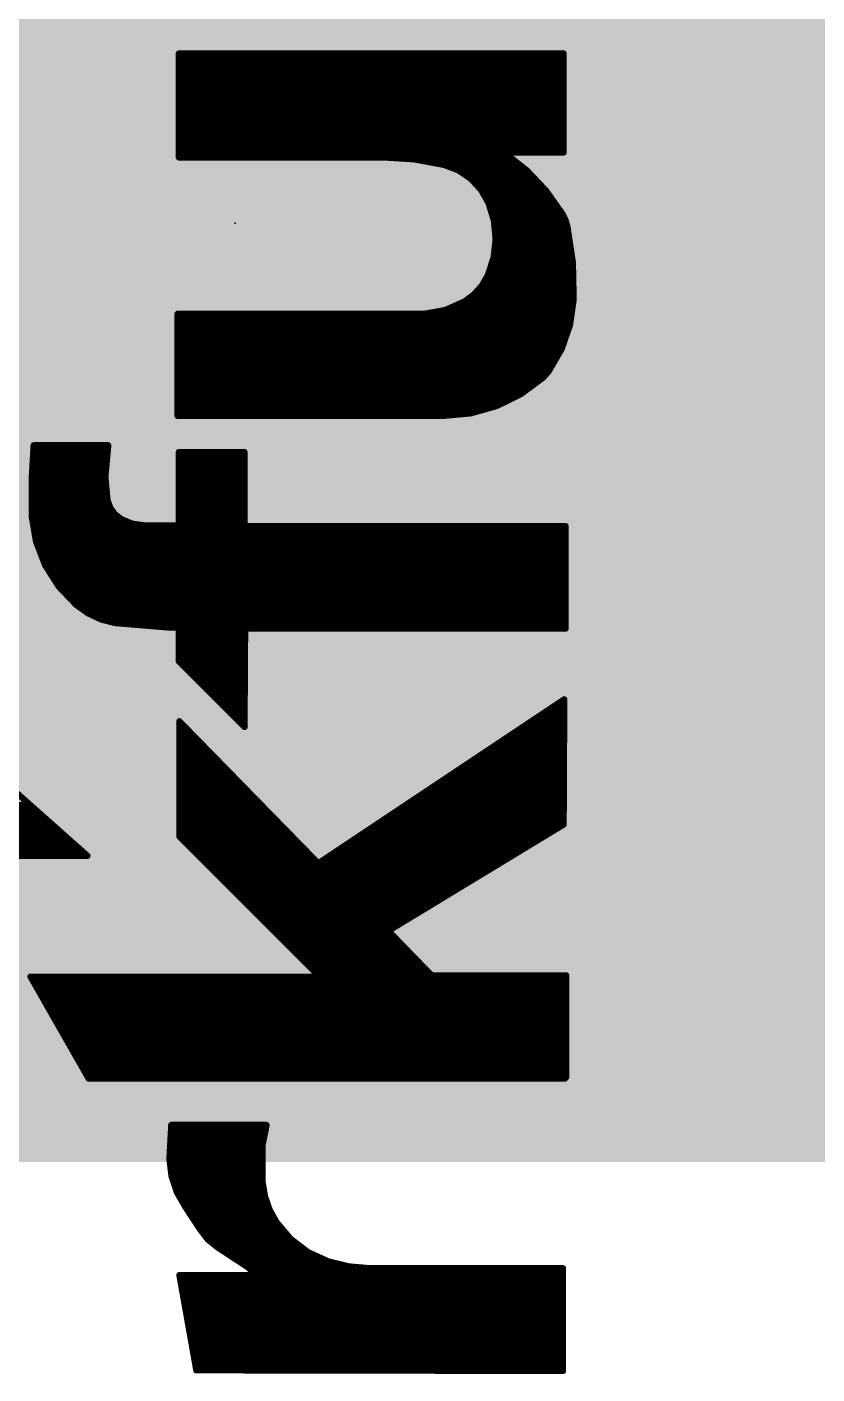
# Model space of a CAD drawing. Extents: x -1.3 to 26.8, y -12.7 to 30.6.
# Drawn here: x 9.31 to 12.52, y 10.57 to 16.04 of the extents above; entities that cross this region are included whole.
import ezdxf

# ---------------------------------------------------------------- set-up
doc = ezdxf.new("R2010")
doc.units = 0
for name, color, linetype in [('16', 132, 'CONTINUOUS'), ('21', 41, 'CONTINUOUS'), ('24', 53, 'CONTINUOUS')]:
    doc.layers.add(name, color=color, linetype=linetype)

# ---------------------------------------------------------------- blocks, each defined once
blk = doc.blocks.new('RECT')
blk.add_solid([(-0.5, -0.5), (0.5, -0.5), (-0.5, 0.5), (0.5, 0.5)])

msp = doc.modelspace()

# ---------------------------------------------------------------- linework, layer by layer
at = {"layer": '21', "const_width": 0.0254}
for points in [[(11.4935, 15.9283), (9.9314, 15.9283)], [(9.9314, 15.9283), (9.9314, 15.5067)], [(9.9314, 15.9258), (11.4935, 15.9258)], [(9.9314, 15.9004), (11.4935, 15.9004)], [(11.4935, 15.527), (11.4935, 15.9283)], [(9.9314, 15.875), (11.4935, 15.875)], [(9.9314, 15.8496), (11.4935, 15.8496)], [(9.9314, 15.8242), (11.4935, 15.8242)], [(9.9314, 15.7988), (11.4935, 15.7988)], [(9.9314, 15.7734), (11.4935, 15.7734)], [(9.9314, 15.748), (11.4935, 15.748)], [(9.9314, 15.7226), (11.4935, 15.7226)], [(9.9314, 15.6972), (11.4935, 15.6972)], [(9.9314, 15.6718), (11.4935, 15.6718)], [(9.9314, 15.6464), (11.4935, 15.6464)], [(9.9314, 15.621), (11.4935, 15.621)], [(9.9314, 15.5956), (11.4935, 15.5956)], [(9.9314, 15.5702), (11.4935, 15.5702)], [(9.9314, 15.5448), (11.4935, 15.5448)], [(9.9314, 15.5194), (11.2611, 15.5194)], [(11.2547, 15.5245), (11.2547, 15.527)], [(11.2547, 15.527), (11.4935, 15.527)], [(11.3441, 15.4538), (11.2547, 15.5245)], [(9.9314, 15.5067), (10.762, 15.5067)], [(10.762, 15.5067), (10.8861, 15.499)], [(10.8861, 15.499), (11.0084, 15.4762)], [(10.9131, 15.494), (11.2933, 15.494)], [(11.0084, 15.4762), (11.0659, 15.4544)], [(11.0284, 15.4686), (11.3254, 15.4686)], [(11.0659, 15.4544), (11.1168, 15.42)], [(11.0825, 15.4432), (11.3541, 15.4432)], [(11.1168, 15.42), (11.1585, 15.3748)], [(11.1188, 15.4178), (11.3782, 15.4178)], [(11.4225, 15.3711), (11.3441, 15.4538)], [(11.1423, 15.3924), (11.4023, 15.3924)], [(11.1585, 15.3748), (11.1887, 15.3213)], [(11.1629, 15.367), (11.4254, 15.367)], [(11.4884, 15.2781), (11.4225, 15.3711)], [(11.1772, 15.3416), (11.4434, 15.3416)], [(11.1887, 15.3213), (11.2106, 15.2496)], [(11.1903, 15.3162), (11.4614, 15.3162)], [(11.198, 15.2908), (11.4794, 15.2908)], [(11.2058, 15.2654), (11.4947, 15.2654)], [(11.2106, 15.2496), (11.2176, 15.175)], [(11.5007, 15.2535), (11.4884, 15.2781)], [(11.5087, 15.2273), (11.5007, 15.2535)], [(11.2115, 15.24), (11.5048, 15.24)], [(11.2139, 15.2146), (11.5106, 15.2146)], [(11.2163, 15.1892), (11.5145, 15.1892)], [(11.5311, 15.0795), (11.5087, 15.2273)], [(11.2176, 15.175), (11.2093, 15.1005)], [(11.2135, 15.1384), (11.5222, 15.1384)], [(11.2164, 15.1638), (11.5183, 15.1638)], [(11.2093, 15.1005), (11.1862, 15.0292)], [(11.2052, 15.0876), (11.5298, 15.0876)], [(11.2107, 15.113), (11.526, 15.113)], [(11.5341, 14.9301), (11.5311, 15.0795)], [(11.1862, 15.0292), (11.1624, 14.9874)], [(11.1887, 15.0368), (11.5319, 15.0368)], [(11.1969, 15.0622), (11.5314, 15.0622)], [(11.1624, 14.9874), (11.1306, 14.9514)], [(11.1612, 14.986), (11.533, 14.986)], [(11.1761, 15.0114), (11.5325, 15.0114)], [(11.0922, 14.9225), (11.0128, 14.887)], [(11.1306, 14.9514), (11.0922, 14.9225)], [(11.1091, 14.9352), (11.534, 14.9352)], [(11.1388, 14.9606), (11.5335, 14.9606)], [(11.5194, 14.8268), (11.5341, 14.9301)], [(10.9271, 14.8717), (9.9263, 14.8717)], [(9.9263, 14.8717), (9.9263, 14.4577)], [(9.9263, 14.859), (11.524, 14.859)], [(11.0128, 14.887), (10.9271, 14.8717)], [(10.9981, 14.8844), (11.5276, 14.8844)], [(11.0638, 14.9098), (11.5312, 14.9098)], [(9.9263, 14.8336), (11.5204, 14.8336)], [(9.9263, 14.8082), (11.5129, 14.8082)], [(11.4851, 14.7282), (11.5194, 14.8268)], [(9.9263, 14.7828), (11.5041, 14.7828)], [(9.9263, 14.7574), (11.4953, 14.7574)], [(9.9263, 14.732), (11.4864, 14.732)], [(9.9263, 14.7066), (11.4725, 14.7066)], [(11.4325, 14.638), (11.4851, 14.7282)], [(9.9263, 14.6812), (11.4577, 14.6812)], [(9.9263, 14.6558), (11.4429, 14.6558)], [(9.9263, 14.6304), (11.4257, 14.6304)], [(9.9263, 14.605), (11.3995, 14.605)], [(11.3212, 14.5466), (11.4097, 14.6126)], [(11.4097, 14.6126), (11.4325, 14.638)], [(9.9263, 14.5796), (11.3655, 14.5796)], [(9.9263, 14.5542), (11.3314, 14.5542)], [(11.2221, 14.4978), (11.3212, 14.5466)], [(9.9263, 14.5288), (11.2851, 14.5288)], [(9.9263, 14.5034), (11.2335, 14.5034)], [(9.9263, 14.478), (11.152, 14.478)], [(11.1158, 14.4678), (11.2221, 14.4978)], [(9.9263, 14.4577), (11.0058, 14.4577)], [(11.0058, 14.4577), (11.1158, 14.4678)], [(9.3345, 14.2037), (9.3421, 14.3358)], [(9.3415, 14.3256), (9.6439, 14.3256)], [(9.3421, 14.3358), (9.3421, 14.3383)], [(9.3421, 14.3383), (9.6444, 14.3383)], [(9.6444, 14.3307), (9.6418, 14.3027)], [(9.6444, 14.3383), (9.6444, 14.3307)], [(9.3386, 14.2748), (9.6392, 14.2748)], [(9.34, 14.3002), (9.6416, 14.3002)], [(9.6418, 14.3027), (9.6332, 14.21)], [(9.9314, 14.0132), (9.9314, 14.3104)], [(9.9314, 14.3104), (10.1981, 14.3104)], [(9.9314, 14.3002), (10.1981, 14.3002)], [(9.9314, 14.2748), (10.1981, 14.2748)], [(10.1981, 14.3104), (10.1981, 14.0106)], [(9.3345, 14.0487), (9.3345, 14.2037)], [(9.3357, 14.224), (9.6345, 14.224)], [(9.3371, 14.2494), (9.6369, 14.2494)], [(9.6332, 14.21), (9.6418, 14.1173)], [(9.9314, 14.2494), (10.1981, 14.2494)], [(9.9314, 14.224), (10.1981, 14.224)], [(9.3345, 14.1986), (9.6342, 14.1986)], [(9.3345, 14.1732), (9.6366, 14.1732)], [(9.3345, 14.1478), (9.639, 14.1478)], [(9.9314, 14.1986), (10.1981, 14.1986)], [(9.9314, 14.1732), (10.1981, 14.1732)], [(9.9314, 14.1478), (10.1981, 14.1478)], [(9.3345, 14.1224), (9.6413, 14.1224)], [(9.3345, 14.097), (9.6487, 14.097)], [(9.6418, 14.1173), (9.6525, 14.086)], [(9.9314, 14.1224), (10.1981, 14.1224)], [(9.9314, 14.097), (10.1981, 14.097)], [(9.3345, 14.0716), (9.6627, 14.0716)], [(9.3519, 13.9475), (9.3345, 14.0487)], [(9.3349, 14.0462), (9.688, 14.0462)], [(9.6525, 14.086), (9.6717, 14.059)], [(9.6717, 14.059), (9.6977, 14.0386)], [(9.6977, 14.0386), (9.7431, 14.0198)], [(9.9314, 14.0716), (10.1981, 14.0716)], [(9.9314, 14.0462), (10.1981, 14.0462)], [(9.3393, 14.0208), (9.7407, 14.0208)], [(9.3437, 13.9954), (11.5011, 13.9954)], [(9.7431, 14.0198), (9.7917, 14.0132)], [(9.7917, 14.0132), (9.9314, 14.0132)], [(9.9314, 14.0208), (10.1981, 14.0208)], [(10.1981, 14.0106), (11.5011, 14.0106)], [(11.5011, 14.0106), (11.5011, 13.5941)], [(9.3481, 13.97), (11.5011, 13.97)], [(9.3889, 13.8516), (9.3519, 13.9475)], [(9.353, 13.9446), (11.5011, 13.9446)], [(9.3628, 13.9192), (11.5011, 13.9192)], [(9.3726, 13.8938), (11.5011, 13.8938)], [(9.3824, 13.8684), (11.5011, 13.8684)], [(9.4439, 13.7649), (9.3889, 13.8516)], [(9.3944, 13.843), (11.5011, 13.843)], [(9.4105, 13.8176), (11.5011, 13.8176)], [(9.4266, 13.7922), (11.5011, 13.7922)], [(9.4427, 13.7668), (11.5011, 13.7668)], [(9.5148, 13.6906), (9.4439, 13.7649)], [(9.4663, 13.7414), (11.5011, 13.7414)], [(9.4906, 13.716), (11.5011, 13.716)], [(9.5625, 13.6566), (9.5148, 13.6906)], [(9.5148, 13.6906), (11.5011, 13.6906)], [(9.5504, 13.6652), (11.5011, 13.6652)], [(9.6156, 13.6317), (9.5625, 13.6566)], [(9.5984, 13.6398), (11.5011, 13.6398)], [(9.6723, 13.6169), (9.6156, 13.6317)], [(9.8857, 13.5992), (9.6723, 13.6169)], [(9.7024, 13.6144), (11.5011, 13.6144)], [(9.9314, 13.5992), (9.8857, 13.5992)], [(9.9314, 13.462), (9.9314, 13.5992)], [(9.9314, 13.589), (10.2006, 13.589)], [(9.9314, 13.5636), (10.2004, 13.5636)], [(10.2006, 13.5941), (10.1981, 13.1953)], [(11.5011, 13.5941), (10.2006, 13.5941)], [(9.9314, 13.5382), (10.2003, 13.5382)], [(9.9314, 13.5128), (10.2001, 13.5128)], [(9.9314, 13.4874), (10.1999, 13.4874)], [(10.1981, 13.1953), (9.9314, 13.462)], [(9.9314, 13.462), (10.1998, 13.462)], [(9.9568, 13.4366), (10.1996, 13.4366)], [(9.9822, 13.4112), (10.1995, 13.4112)], [(10.0076, 13.3858), (10.1993, 13.3858)], [(10.033, 13.3604), (10.1991, 13.3604)], [(10.0584, 13.335), (10.199, 13.335)], [(10.0838, 13.3096), (10.1988, 13.3096)], [(10.1092, 13.2842), (10.1987, 13.2842)], [(10.4978, 12.6416), (11.496, 13.3071)], [(11.4617, 13.2842), (11.4959, 13.2842)], [(11.496, 13.3071), (11.4935, 12.7991)], [(9.9339, 12.7508), (9.9339, 13.2182)], [(9.9339, 13.2182), (10.4978, 12.6416)], [(10.1346, 13.2588), (10.1985, 13.2588)], [(10.16, 13.2334), (10.1983, 13.2334)], [(11.3855, 13.2334), (11.4956, 13.2334)], [(11.4236, 13.2588), (11.4958, 13.2588)], [(9.9339, 13.208), (9.9439, 13.208)], [(9.9339, 13.1826), (9.9687, 13.1826)], [(10.1854, 13.208), (10.1982, 13.208)], [(11.3093, 13.1826), (11.4954, 13.1826)], [(11.3474, 13.208), (11.4955, 13.208)], [(9.5606, 12.6721), (9.0119, 13.1597)], [(9.9339, 13.1572), (9.9936, 13.1572)], [(9.9339, 13.1318), (10.0184, 13.1318)], [(11.2331, 13.1318), (11.4951, 13.1318)], [(11.2712, 13.1572), (11.4953, 13.1572)], [(9.9339, 13.1064), (10.0432, 13.1064)], [(9.9339, 13.081), (10.0681, 13.081)], [(9.9339, 13.0556), (10.0929, 13.0556)], [(11.1188, 13.0556), (11.4948, 13.0556)], [(11.1569, 13.081), (11.4949, 13.081)], [(11.195, 13.1064), (11.495, 13.1064)], [(9.9339, 13.0302), (10.1178, 13.0302)], [(9.9339, 13.0048), (10.1426, 13.0048)], [(11.0426, 13.0048), (11.4945, 13.0048)], [(11.0807, 13.0302), (11.4946, 13.0302)], [(9.9339, 12.9794), (10.1674, 12.9794)], [(9.9339, 12.954), (10.1923, 12.954)], [(10.9664, 12.954), (11.4943, 12.954)], [(11.0045, 12.9794), (11.4944, 12.9794)], [(9.9339, 12.9286), (10.2171, 12.9286)], [(9.9339, 12.9032), (10.242, 12.9032)], [(10.8902, 12.9032), (11.494, 12.9032)], [(10.9283, 12.9286), (11.4941, 12.9286)], [(7.6934, 12.8778), (9.3291, 12.8778)], [(7.706, 12.8524), (9.3577, 12.8524)], [(9.9339, 12.8778), (10.2668, 12.8778)], [(9.9339, 12.8524), (10.2916, 12.8524)], [(10.814, 12.8524), (11.4938, 12.8524)], [(10.8521, 12.8778), (11.4939, 12.8778)], [(7.7243, 12.827), (9.3863, 12.827)], [(7.7441, 12.8016), (9.4149, 12.8016)], [(9.9339, 12.827), (10.3165, 12.827)], [(9.9339, 12.8016), (10.3413, 12.8016)], [(10.7378, 12.8016), (11.4935, 12.8016)], [(10.7759, 12.827), (11.4936, 12.827)], [(11.4935, 12.7991), (10.7899, 12.3723)], [(7.7694, 12.7762), (9.4435, 12.7762)], [(7.7991, 12.7508), (9.472, 12.7508)], [(9.9339, 12.7762), (10.3662, 12.7762)], [(10.5029, 12.1818), (9.9339, 12.7508)], [(9.9339, 12.7508), (10.391, 12.7508)], [(10.6616, 12.7508), (11.4139, 12.7508)], [(10.6997, 12.7762), (11.4558, 12.7762)], [(7.8405, 12.7254), (9.5006, 12.7254)], [(7.8915, 12.7), (9.5292, 12.7)], [(8.0143, 12.6746), (9.5578, 12.6746)], [(8.0442, 12.6721), (9.5606, 12.6721)], [(9.9593, 12.7254), (10.4158, 12.7254)], [(9.9847, 12.7), (10.4407, 12.7)], [(10.0101, 12.6746), (10.4655, 12.6746)], [(10.5473, 12.6746), (11.2883, 12.6746)], [(10.5854, 12.7), (11.3301, 12.7)], [(10.6235, 12.7254), (11.372, 12.7254)], [(10.0355, 12.6492), (10.4904, 12.6492)], [(10.0609, 12.6238), (11.2045, 12.6238)], [(10.5092, 12.6492), (11.2464, 12.6492)], [(10.0863, 12.5984), (11.1626, 12.5984)], [(10.1117, 12.573), (11.1208, 12.573)], [(10.1371, 12.5476), (11.0789, 12.5476)], [(10.1625, 12.5222), (11.037, 12.5222)], [(10.1879, 12.4968), (10.9951, 12.4968)], [(10.2133, 12.4714), (10.9533, 12.4714)], [(10.2387, 12.446), (10.9114, 12.446)], [(10.2641, 12.4206), (10.8695, 12.4206)], [(10.2895, 12.3952), (10.8277, 12.3952)], [(10.3149, 12.3698), (10.7861, 12.3698)], [(10.3403, 12.3444), (10.8046, 12.3444)], [(10.7899, 12.3723), (10.7823, 12.3673)], [(10.7823, 12.3673), (10.9576, 12.1869)], [(10.3657, 12.319), (10.8292, 12.319)], [(10.3911, 12.2936), (10.8539, 12.2936)], [(10.4165, 12.2682), (10.8786, 12.2682)], [(10.4419, 12.2428), (10.9033, 12.2428)], [(9.5656, 11.7678), (9.3294, 12.1818)], [(9.3294, 12.1818), (10.5029, 12.1818)], [(10.4673, 12.2174), (10.928, 12.2174)], [(10.4927, 12.192), (10.9526, 12.192)], [(10.9576, 12.1869), (11.5037, 12.1869)], [(11.5037, 12.1869), (11.5037, 11.7729)], [(9.3381, 12.1666), (11.5037, 12.1666)], [(9.3526, 12.1412), (11.5037, 12.1412)], [(9.3671, 12.1158), (11.5037, 12.1158)], [(9.3815, 12.0904), (11.5037, 12.0904)], [(9.396, 12.065), (11.5037, 12.065)], [(9.4105, 12.0396), (11.5037, 12.0396)], [(9.425, 12.0142), (11.5037, 12.0142)], [(9.4395, 11.9888), (11.5037, 11.9888)], [(9.454, 11.9634), (11.5037, 11.9634)], [(9.4685, 11.938), (11.5037, 11.938)], [(9.483, 11.9126), (11.5037, 11.9126)], [(9.4975, 11.8872), (11.5037, 11.8872)], [(9.512, 11.8618), (11.5037, 11.8618)], [(9.5265, 11.8364), (11.5037, 11.8364)], [(9.541, 11.811), (11.5037, 11.811)], [(9.5554, 11.7856), (11.5037, 11.7856)], [(11.4986, 11.7678), (9.5656, 11.7678)], [(11.5037, 11.7729), (11.4986, 11.7678)], [(9.8933, 11.4427), (9.9009, 11.5799)], [(9.9009, 11.5799), (10.287, 11.5799)], [(10.287, 11.5799), (10.287, 11.5773)], [(9.8982, 11.5316), (10.2782, 11.5316)], [(9.8996, 11.557), (10.2834, 11.557)], [(10.2845, 11.5621), (10.2718, 11.5011)], [(10.287, 11.5773), (10.2845, 11.5621)], [(9.8954, 11.4808), (10.2718, 11.4808)], [(9.8968, 11.5062), (10.2729, 11.5062)], [(10.2718, 11.5011), (10.2718, 11.3462)], [(9.9017, 11.3726), (9.8933, 11.4427)], [(9.894, 11.4554), (10.2718, 11.4554)], [(9.8948, 11.43), (10.2718, 11.43)], [(9.8979, 11.4046), (10.2718, 11.4046)], [(9.9009, 11.3792), (10.2718, 11.3792)], [(9.924, 11.3057), (9.9017, 11.3726)], [(9.908, 11.3538), (10.2718, 11.3538)], [(9.9165, 11.3284), (10.2748, 11.3284)], [(9.9593, 11.2446), (9.924, 11.3057)], [(10.2718, 11.3462), (10.2813, 11.29)], [(9.9256, 11.303), (10.2791, 11.303)], [(9.9403, 11.2776), (10.2856, 11.2776)], [(9.9549, 11.2522), (10.2945, 11.2522)], [(10.2813, 11.29), (10.3001, 11.2361)], [(10.0178, 11.1557), (9.9593, 11.2446)], [(9.971, 11.2268), (10.3052, 11.2268)], [(9.9877, 11.2014), (10.3192, 11.2014)], [(10.3001, 11.2361), (10.3276, 11.1862)], [(10.0044, 11.176), (10.3362, 11.176)], [(10.048, 11.1162), (10.0178, 11.1557)], [(10.0217, 11.1506), (10.3575, 11.1506)], [(10.3276, 11.1862), (10.3853, 11.1175)], [(10.0411, 11.1252), (10.3789, 11.1252)], [(10.0863, 11.0846), (10.048, 11.1162)], [(10.0679, 11.0998), (10.4087, 11.0998)], [(10.3853, 11.1175), (10.4568, 11.0632)], [(10.1905, 11.016), (10.0863, 11.0846)], [(10.1018, 11.0744), (10.4421, 11.0744)], [(10.1404, 11.049), (10.4881, 11.049)], [(10.4568, 11.0632), (10.5385, 11.0261)], [(10.179, 11.0236), (10.5488, 11.0236)], [(10.221, 10.9957), (10.1905, 11.016)], [(10.2172, 10.9982), (10.7086, 10.9982)], [(10.226, 10.9804), (10.221, 10.9957)], [(10.221, 10.9703), (10.226, 10.9804)], [(10.5385, 11.0261), (10.6225, 11.0056)], [(10.6225, 11.0056), (10.7086, 10.9982)], [(10.7086, 10.9982), (11.491, 10.9982)], [(11.491, 10.9982), (11.491, 10.5816)], [(10.0025, 10.5842), (9.9339, 10.9703)], [(9.9339, 10.9703), (10.221, 10.9703)], [(9.938, 10.9474), (11.491, 10.9474)], [(9.9425, 10.922), (11.491, 10.922)], [(10.2222, 10.9728), (11.491, 10.9728)], [(9.947, 10.8966), (11.491, 10.8966)], [(9.9515, 10.8712), (11.491, 10.8712)], [(9.956, 10.8458), (11.491, 10.8458)], [(9.9605, 10.8204), (11.491, 10.8204)], [(9.965, 10.795), (11.491, 10.795)], [(9.9696, 10.7696), (11.491, 10.7696)], [(9.9741, 10.7442), (11.491, 10.7442)], [(9.9786, 10.7188), (11.491, 10.7188)], [(9.9831, 10.6934), (11.491, 10.6934)], [(9.9876, 10.668), (11.491, 10.668)], [(9.9921, 10.6426), (11.491, 10.6426)], [(9.9966, 10.6172), (11.491, 10.6172)], [(10.0012, 10.5918), (11.491, 10.5918)], [(11.491, 10.5816), (10.0025, 10.5842)]]:
    msp.add_lwpolyline(points, dxfattribs=at)
at = {"layer": '21', "const_width": 0.0127}
for points in [[(9.9314, 15.9322, 1), (9.9314, 15.9195)], [(9.9314, 15.9068, 1), (9.9314, 15.8941)], [(9.9314, 15.9346, 1), (9.9314, 15.922)], [(9.9377, 15.9283, 1), (9.9251, 15.9283)], [(11.4999, 15.9283, 1), (11.4872, 15.9283)], [(11.4935, 15.922, 1), (11.4935, 15.9346)], [(11.4935, 15.9195, 1), (11.4935, 15.9322)], [(11.4935, 15.8941, 1), (11.4935, 15.9068)], [(9.9314, 15.8813, 1), (9.9314, 15.8687)], [(9.9314, 15.8559, 1), (9.9314, 15.8433)], [(11.4935, 15.8687, 1), (11.4935, 15.8813)], [(11.4935, 15.8433, 1), (11.4935, 15.8559)], [(9.9314, 15.8306, 1), (9.9314, 15.8179)], [(9.9314, 15.8051, 1), (9.9314, 15.7925)], [(11.4935, 15.8179, 1), (11.4935, 15.8306)], [(11.4935, 15.7925, 1), (11.4935, 15.8051)], [(9.9314, 15.7544, 1), (9.9314, 15.7417)], [(9.9314, 15.7797, 1), (9.9314, 15.7671)], [(11.4935, 15.7671, 1), (11.4935, 15.7797)], [(11.4935, 15.7417, 1), (11.4935, 15.7544)], [(9.9314, 15.7289, 1), (9.9314, 15.7163)], [(9.9314, 15.7035, 1), (9.9314, 15.6909)], [(11.4935, 15.7163, 1), (11.4935, 15.7289)], [(11.4935, 15.6909, 1), (11.4935, 15.7035)], [(9.9314, 15.6782, 1), (9.9314, 15.6655)], [(9.9314, 15.6527, 1), (9.9314, 15.6401)], [(11.4935, 15.6655, 1), (11.4935, 15.6782)], [(11.4935, 15.6401, 1), (11.4935, 15.6527)], [(9.9314, 15.602, 1), (9.9314, 15.5893)], [(9.9314, 15.5766, 1), (9.9314, 15.5639)], [(9.9314, 15.6273, 1), (9.9314, 15.6147)], [(11.4935, 15.6147, 1), (11.4935, 15.6273)], [(11.4935, 15.5893, 1), (11.4935, 15.602)], [(11.4935, 15.5639, 1), (11.4935, 15.5766)], [(9.9314, 15.5258, 1), (9.9314, 15.5131)], [(9.9314, 15.5511, 1), (9.9314, 15.5385)], [(11.2547, 15.5334, 1), (11.2547, 15.5207)], [(11.2586, 15.5295, 1), (11.2508, 15.5195)], [(11.261, 15.527, 1), (11.2484, 15.527)], [(11.2484, 15.5245, 1), (11.261, 15.5245)], [(11.2611, 15.5131, 1), (11.2611, 15.5258)], [(11.4872, 15.527, 1), (11.4999, 15.527)], [(11.4935, 15.5385, 1), (11.4935, 15.5511)], [(11.4935, 15.5207, 1), (11.4935, 15.5334)], [(9.9314, 15.513, 1), (9.9314, 15.5004)], [(9.9251, 15.5067, 1), (9.9377, 15.5067)], [(10.7624, 15.513, 1), (10.7616, 15.5004)], [(10.762, 15.5004, 1), (10.762, 15.513)], [(10.8873, 15.5053, 1), (10.885, 15.4928)], [(10.8857, 15.4927, 1), (10.8865, 15.5054)], [(10.9131, 15.5004, 1), (10.9131, 15.4877)], [(11.0107, 15.4821, 1), (11.0061, 15.4703)], [(11.0072, 15.47, 1), (11.0096, 15.4824)], [(11.0284, 15.4749, 1), (11.0284, 15.4623)], [(11.2933, 15.4877, 1), (11.2933, 15.5004)], [(11.3254, 15.4623, 1), (11.3254, 15.4749)], [(11.0694, 15.4597, 1), (11.0623, 15.4491)], [(11.0636, 15.4485, 1), (11.0681, 15.4603)], [(11.0825, 15.4496, 1), (11.0825, 15.4369)], [(11.1215, 15.4243, 1), (11.1121, 15.4157)], [(11.1188, 15.4242, 1), (11.1188, 15.4115)], [(11.1133, 15.4147, 1), (11.1204, 15.4253)], [(11.3487, 15.4582, 1), (11.3395, 15.4494)], [(11.3401, 15.4488, 1), (11.348, 15.4588)], [(11.3541, 15.4369, 1), (11.3541, 15.4496)], [(11.3782, 15.4115, 1), (11.3782, 15.4242)], [(11.1423, 15.3987, 1), (11.1423, 15.3861)], [(11.164, 15.378, 1), (11.153, 15.3717)], [(11.1538, 15.3705, 1), (11.1632, 15.3791)], [(11.1629, 15.3734, 1), (11.1629, 15.3607)], [(11.4023, 15.3861, 1), (11.4023, 15.3987)], [(11.4277, 15.3748, 1), (11.4173, 15.3674)], [(11.4179, 15.3667, 1), (11.4271, 15.3755)], [(11.4254, 15.3607, 1), (11.4254, 15.3734)], [(11.1772, 15.348, 1), (11.1772, 15.3353)], [(11.1948, 15.3232, 1), (11.1826, 15.3194)], [(11.1832, 15.3182, 1), (11.1942, 15.3244)], [(11.1903, 15.3225, 1), (11.1903, 15.3099)], [(11.4434, 15.3353, 1), (11.4434, 15.348)], [(11.4614, 15.3099, 1), (11.4614, 15.3225)], [(11.198, 15.2972, 1), (11.198, 15.2845)], [(11.2058, 15.2718, 1), (11.2058, 15.2591)], [(11.2169, 15.2502, 1), (11.2043, 15.249)], [(11.2045, 15.2478, 1), (11.2167, 15.2515)], [(11.4794, 15.2845, 1), (11.4794, 15.2972)], [(11.4941, 15.2809, 1), (11.4827, 15.2753)], [(11.4832, 15.2744, 1), (11.4936, 15.2818)], [(11.5067, 15.2554, 1), (11.4946, 15.2517)], [(11.4947, 15.2591, 1), (11.4947, 15.2718)], [(11.495, 15.2507, 1), (11.5063, 15.2564)], [(11.2115, 15.2463, 1), (11.2115, 15.2337)], [(11.2139, 15.221, 1), (11.2139, 15.2083)], [(11.2163, 15.1956, 1), (11.2163, 15.1829)], [(11.515, 15.2283, 1), (11.5024, 15.2263)], [(11.5026, 15.2254, 1), (11.5148, 15.2292)], [(11.5048, 15.2337, 1), (11.5048, 15.2463)], [(11.5106, 15.2083, 1), (11.5106, 15.221)], [(11.5145, 15.1829, 1), (11.5145, 15.1956)], [(11.2135, 15.1448, 1), (11.2135, 15.1321)], [(11.2164, 15.1701, 1), (11.2164, 15.1575)], [(11.2239, 15.1743, 1), (11.2113, 15.1757)], [(11.2113, 15.1744, 1), (11.2239, 15.1756)], [(11.5183, 15.1575, 1), (11.5183, 15.1701)], [(11.5222, 15.1321, 1), (11.5222, 15.1448)], [(11.2052, 15.0939, 1), (11.2052, 15.0813)], [(11.203, 15.1012, 1), (11.2157, 15.0998)], [(11.2154, 15.0985, 1), (11.2033, 15.1025)], [(11.2107, 15.1194, 1), (11.2107, 15.1067)], [(11.5374, 15.0797, 1), (11.5247, 15.0794)], [(11.526, 15.1067, 1), (11.526, 15.1194)], [(11.5298, 15.0813, 1), (11.5298, 15.0939)], [(11.1802, 15.0312, 1), (11.1922, 15.0272)], [(11.1917, 15.0261, 1), (11.1807, 15.0323)], [(11.1887, 15.0432, 1), (11.1887, 15.0305)], [(11.1969, 15.0686, 1), (11.1969, 15.0559)], [(11.5248, 15.0786, 1), (11.5373, 15.0805)], [(11.5314, 15.0559, 1), (11.5314, 15.0686)], [(11.5319, 15.0305, 1), (11.5319, 15.0432)], [(11.1612, 14.9924, 1), (11.1612, 14.9797)], [(11.1569, 14.9906, 1), (11.1679, 14.9843)], [(11.1672, 14.9832, 1), (11.1577, 14.9916)], [(11.1761, 15.0177, 1), (11.1761, 15.0051)], [(11.5325, 15.0051, 1), (11.5325, 15.0177)], [(11.533, 14.9797, 1), (11.533, 14.9924)], [(11.0884, 14.9276, 1), (11.096, 14.9174)], [(11.0948, 14.9167, 1), (11.0896, 14.9283)], [(11.1091, 14.9415, 1), (11.1091, 14.9289)], [(11.1259, 14.9556, 1), (11.1354, 14.9472)], [(11.1345, 14.9463, 1), (11.1268, 14.9564)], [(11.1388, 14.967, 1), (11.1388, 14.9543)], [(11.5404, 14.9292, 1), (11.5278, 14.931)], [(11.5278, 14.93, 1), (11.5404, 14.9302)], [(11.5335, 14.9543, 1), (11.5335, 14.967)], [(11.534, 14.9289, 1), (11.534, 14.9415)], [(9.9327, 14.8717, 1), (9.92, 14.8717)], [(9.9263, 14.878, 1), (9.9263, 14.8654)], [(9.9263, 14.8653, 1), (9.9263, 14.8527)], [(10.926, 14.878, 1), (10.9282, 14.8654)], [(10.9271, 14.8654, 1), (10.9271, 14.878)], [(10.9981, 14.8908, 1), (10.9981, 14.8781)], [(11.0102, 14.8928, 1), (11.0153, 14.8812)], [(11.0139, 14.8808, 1), (11.0116, 14.8933)], [(11.0638, 14.9162, 1), (11.0638, 14.9035)], [(11.524, 14.8527, 1), (11.524, 14.8653)], [(11.5276, 14.8781, 1), (11.5276, 14.8908)], [(11.5312, 14.9035, 1), (11.5312, 14.9162)], [(9.9263, 14.8399, 1), (9.9263, 14.8273)], [(9.9263, 14.8146, 1), (9.9263, 14.8019)], [(11.5129, 14.8019, 1), (11.5129, 14.8146)], [(11.5131, 14.8277, 1), (11.5257, 14.8259)], [(11.5254, 14.8247, 1), (11.5134, 14.8288)], [(11.5204, 14.8273, 1), (11.5204, 14.8399)], [(9.9263, 14.7637, 1), (9.9263, 14.7511)], [(9.9263, 14.7891, 1), (9.9263, 14.7765)], [(11.4953, 14.7511, 1), (11.4953, 14.7637)], [(11.5041, 14.7765, 1), (11.5041, 14.7891)], [(9.9263, 14.7384, 1), (9.9263, 14.7257)], [(9.9263, 14.7129, 1), (9.9263, 14.7003)], [(11.4725, 14.7003, 1), (11.4725, 14.7129)], [(11.4791, 14.7303, 1), (11.4911, 14.7261)], [(11.4906, 14.725, 1), (11.4796, 14.7314)], [(11.4864, 14.7257, 1), (11.4864, 14.7384)], [(9.9263, 14.6875, 1), (9.9263, 14.6749)], [(9.9263, 14.6622, 1), (9.9263, 14.6495)], [(11.4429, 14.6495, 1), (11.4429, 14.6622)], [(11.4577, 14.6749, 1), (11.4577, 14.6875)], [(9.9263, 14.6113, 1), (9.9263, 14.5987)], [(9.9263, 14.6367, 1), (9.9263, 14.6241)], [(11.3995, 14.5987, 1), (11.3995, 14.6113)], [(11.405, 14.6168, 1), (11.4144, 14.6084)], [(11.4135, 14.6075, 1), (11.4059, 14.6177)], [(11.4257, 14.6241, 1), (11.4257, 14.6367)], [(11.427, 14.6412, 1), (11.438, 14.6348)], [(11.4372, 14.6338, 1), (11.4278, 14.6422)], [(9.9263, 14.586, 1), (9.9263, 14.5733)], [(9.9263, 14.5606, 1), (9.9263, 14.5479)], [(11.3174, 14.5517, 1), (11.325, 14.5415)], [(11.324, 14.5409, 1), (11.3184, 14.5523)], [(11.3314, 14.5479, 1), (11.3314, 14.5606)], [(11.3655, 14.5733, 1), (11.3655, 14.586)], [(9.9263, 14.5098, 1), (9.9263, 14.4971)], [(9.9263, 14.4844, 1), (9.9263, 14.4717)], [(9.9263, 14.5351, 1), (9.9263, 14.5225)], [(11.152, 14.4717, 1), (11.152, 14.4844)], [(11.2193, 14.5035, 1), (11.2249, 14.4921)], [(11.2238, 14.4916, 1), (11.2204, 14.5039)], [(11.2335, 14.4971, 1), (11.2335, 14.5098)], [(11.2851, 14.5225, 1), (11.2851, 14.5351)], [(9.9263, 14.4641, 1), (9.9263, 14.4514)], [(9.92, 14.4577, 1), (9.9327, 14.4577)], [(11.0052, 14.464, 1), (11.0064, 14.4514)], [(11.0058, 14.4514, 1), (11.0058, 14.4641)], [(11.1141, 14.4739, 1), (11.1175, 14.4617)], [(11.1164, 14.4615, 1), (11.1152, 14.4741)], [(9.3415, 14.332, 1), (9.3415, 14.3193)], [(9.3484, 14.3383, 1), (9.3358, 14.3383)], [(9.3421, 14.3446, 1), (9.3421, 14.332)], [(9.3484, 14.3354, 1), (9.3358, 14.3362)], [(9.3358, 14.3358, 1), (9.3484, 14.3358)], [(9.6508, 14.3383, 1), (9.6381, 14.3383)], [(9.6381, 14.3307, 1), (9.6508, 14.3307)], [(9.6507, 14.3301, 1), (9.6381, 14.3313)], [(9.6439, 14.3193, 1), (9.6439, 14.332)], [(9.6444, 14.332, 1), (9.6444, 14.3446)], [(9.3386, 14.2812, 1), (9.3386, 14.2685)], [(9.34, 14.3065, 1), (9.34, 14.2939)], [(9.6355, 14.3033, 1), (9.6481, 14.3021)], [(9.6481, 14.3021, 1), (9.6355, 14.3033)], [(9.6392, 14.2685, 1), (9.6392, 14.2812)], [(9.6416, 14.2939, 1), (9.6416, 14.3065)], [(9.9314, 14.3168, 1), (9.9314, 14.3041)], [(9.9314, 14.2812, 1), (9.9314, 14.2685)], [(9.9377, 14.3104, 1), (9.9251, 14.3104)], [(9.9314, 14.3065, 1), (9.9314, 14.2939)], [(10.2044, 14.3104, 1), (10.1918, 14.3104)], [(10.1981, 14.3041, 1), (10.1981, 14.3168)], [(10.1981, 14.2939, 1), (10.1981, 14.3065)], [(10.1981, 14.2685, 1), (10.1981, 14.2812)], [(9.3408, 14.2037, 1), (9.3282, 14.2037)], [(9.3357, 14.2303, 1), (9.3357, 14.2177)], [(9.3371, 14.2558, 1), (9.3371, 14.2431)], [(9.6395, 14.2106, 1), (9.6269, 14.2094)], [(9.6269, 14.2106, 1), (9.6395, 14.2094)], [(9.6345, 14.2177, 1), (9.6345, 14.2303)], [(9.6369, 14.2431, 1), (9.6369, 14.2558)], [(9.9314, 14.2558, 1), (9.9314, 14.2431)], [(9.9314, 14.2303, 1), (9.9314, 14.2177)], [(10.1981, 14.2431, 1), (10.1981, 14.2558)], [(10.1981, 14.2177, 1), (10.1981, 14.2303)], [(9.3345, 14.205, 1), (9.3345, 14.1923)], [(9.3282, 14.2041, 1), (9.3408, 14.2033)], [(9.3345, 14.1796, 1), (9.3345, 14.1669)], [(9.3345, 14.1541, 1), (9.3345, 14.1415)], [(9.6342, 14.1923, 1), (9.6342, 14.205)], [(9.6366, 14.1669, 1), (9.6366, 14.1796)], [(9.639, 14.1415, 1), (9.639, 14.1541)], [(9.9314, 14.205, 1), (9.9314, 14.1923)], [(9.9314, 14.1796, 1), (9.9314, 14.1669)], [(9.9314, 14.1541, 1), (9.9314, 14.1415)], [(10.1981, 14.1923, 1), (10.1981, 14.205)], [(10.1981, 14.1669, 1), (10.1981, 14.1796)], [(10.1981, 14.1415, 1), (10.1981, 14.1541)], [(9.3345, 14.1288, 1), (9.3345, 14.1161)], [(9.3345, 14.1034, 1), (9.3345, 14.0907)], [(9.6478, 14.1194, 1), (9.6358, 14.1152)], [(9.6355, 14.1167, 1), (9.6481, 14.1179)], [(9.6413, 14.1161, 1), (9.6413, 14.1288)], [(9.6487, 14.0907, 1), (9.6487, 14.1034)], [(9.9314, 14.1288, 1), (9.9314, 14.1161)], [(9.9314, 14.1034, 1), (9.9314, 14.0907)], [(10.1981, 14.1161, 1), (10.1981, 14.1288)], [(10.1981, 14.0907, 1), (10.1981, 14.1034)], [(9.3408, 14.0498, 1), (9.3282, 14.0476)], [(9.3345, 14.0779, 1), (9.3345, 14.0653)], [(9.3282, 14.0487, 1), (9.3408, 14.0487)], [(9.3349, 14.0526, 1), (9.3349, 14.0399)], [(9.6577, 14.0897, 1), (9.6473, 14.0823)], [(9.6465, 14.0839, 1), (9.6585, 14.088)], [(9.6627, 14.0653, 1), (9.6627, 14.0779)], [(9.6756, 14.064, 1), (9.6677, 14.054)], [(9.6665, 14.0553, 1), (9.6768, 14.0627)], [(9.688, 14.0399, 1), (9.688, 14.0526)], [(9.7001, 14.0445, 1), (9.6953, 14.0327)], [(9.9314, 14.0526, 1), (9.9314, 14.0399)], [(9.9314, 14.0779, 1), (9.9314, 14.0653)], [(10.1981, 14.0653, 1), (10.1981, 14.0779)], [(10.1981, 14.0399, 1), (10.1981, 14.0526)], [(9.3393, 14.0272, 1), (9.3393, 14.0145)], [(9.3437, 14.0017, 1), (9.3437, 13.9891)], [(9.6938, 14.0336, 1), (9.7016, 14.0436)], [(9.7439, 14.0261, 1), (9.7422, 14.0135)], [(9.7406, 14.014, 1), (9.7455, 14.0257)], [(9.7407, 14.0145, 1), (9.7407, 14.0272)], [(9.7917, 14.0196, 1), (9.7917, 14.0069)], [(9.7908, 14.0069, 1), (9.7926, 14.0195)], [(9.9314, 14.0272, 1), (9.9314, 14.0145)], [(9.9251, 14.0132, 1), (9.9377, 14.0132)], [(9.9314, 14.0069, 1), (9.9314, 14.0196)], [(10.1981, 14.0169, 1), (10.1981, 14.0043)], [(10.1918, 14.0106, 1), (10.2044, 14.0106)], [(10.1981, 14.0145, 1), (10.1981, 14.0272)], [(11.5075, 14.0106, 1), (11.4948, 14.0106)], [(11.5011, 14.0043, 1), (11.5011, 14.0169)], [(11.5011, 13.9891, 1), (11.5011, 14.0017)], [(9.3481, 13.9764, 1), (9.3481, 13.9637)], [(9.3579, 13.9498, 1), (9.346, 13.9452)], [(9.3457, 13.9464, 1), (9.3582, 13.9486)], [(9.353, 13.951, 1), (9.353, 13.9383)], [(11.5011, 13.9637, 1), (11.5011, 13.9764)], [(11.5011, 13.9383, 1), (11.5011, 13.951)], [(9.3628, 13.9255, 1), (9.3628, 13.9129)], [(9.3726, 13.9002, 1), (9.3726, 13.8875)], [(11.5011, 13.9129, 1), (11.5011, 13.9255)], [(11.5011, 13.8875, 1), (11.5011, 13.9002)], [(9.3824, 13.8748, 1), (9.3824, 13.8621)], [(9.3942, 13.855, 1), (9.3835, 13.8482)], [(9.3829, 13.8494, 1), (9.3948, 13.8539)], [(9.3944, 13.8493, 1), (9.3944, 13.8367)], [(11.5011, 13.8621, 1), (11.5011, 13.8748)], [(11.5011, 13.8367, 1), (11.5011, 13.8493)], [(9.4105, 13.8239, 1), (9.4105, 13.8113)], [(9.4266, 13.7986, 1), (9.4266, 13.7859)], [(9.4427, 13.7731, 1), (9.4427, 13.7605)], [(9.4485, 13.7693, 1), (9.4393, 13.7605)], [(11.5011, 13.8113, 1), (11.5011, 13.8239)], [(11.5011, 13.7859, 1), (11.5011, 13.7986)], [(11.5011, 13.7605, 1), (11.5011, 13.7731)], [(9.4385, 13.7615, 1), (9.4492, 13.7683)], [(9.4663, 13.7477, 1), (9.4663, 13.7351)], [(9.4906, 13.7224, 1), (9.4906, 13.7097)], [(11.5011, 13.7351, 1), (11.5011, 13.7477)], [(11.5011, 13.7097, 1), (11.5011, 13.7224)], [(9.5185, 13.6958, 1), (9.5111, 13.6854)], [(9.5148, 13.6969, 1), (9.5148, 13.6843)], [(9.5102, 13.6862, 1), (9.5194, 13.695)], [(9.5504, 13.6715, 1), (9.5504, 13.6589)], [(9.5652, 13.6623, 1), (9.5598, 13.6508)], [(9.5588, 13.6514, 1), (9.5662, 13.6618)], [(11.5011, 13.6843, 1), (11.5011, 13.6969)], [(11.5011, 13.6589, 1), (11.5011, 13.6715)], [(9.5984, 13.6462, 1), (9.5984, 13.6335)], [(9.6172, 13.6379, 1), (9.614, 13.6256)], [(9.6129, 13.626, 1), (9.6183, 13.6375)], [(9.6728, 13.6232, 1), (9.6718, 13.6106)], [(9.6707, 13.6108, 1), (9.6739, 13.623)], [(9.7024, 13.6207, 1), (9.7024, 13.6081)], [(11.5011, 13.6335, 1), (11.5011, 13.6462)], [(11.5011, 13.6081, 1), (11.5011, 13.6207)], [(9.8857, 13.6056, 1), (9.8857, 13.5929)], [(9.8852, 13.5929, 1), (9.8862, 13.6055)], [(9.9314, 13.57, 1), (9.9314, 13.5573)], [(9.9377, 13.5992, 1), (9.9251, 13.5992)], [(9.9314, 13.5953, 1), (9.9314, 13.5827)], [(9.9314, 13.5929, 1), (9.9314, 13.6056)], [(10.2006, 13.6005, 1), (10.2006, 13.5878)], [(10.2069, 13.5941, 1), (10.1943, 13.5941)], [(10.2004, 13.5573, 1), (10.2004, 13.57)], [(10.2006, 13.5827, 1), (10.2006, 13.5953)], [(11.4948, 13.5941, 1), (11.5075, 13.5941)], [(11.5011, 13.5878, 1), (11.5011, 13.6005)], [(9.9314, 13.5445, 1), (9.9314, 13.5319)], [(9.9314, 13.5191, 1), (9.9314, 13.5065)], [(10.2001, 13.5065, 1), (10.2001, 13.5191)], [(10.2003, 13.5319, 1), (10.2003, 13.5445)], [(9.9314, 13.4938, 1), (9.9314, 13.4811)], [(9.9314, 13.4684, 1), (9.9314, 13.4557)], [(9.9359, 13.4665, 1), (9.9269, 13.4575)], [(9.9251, 13.462, 1), (9.9377, 13.462)], [(10.1998, 13.4557, 1), (10.1998, 13.4684)], [(10.1999, 13.4811, 1), (10.1999, 13.4938)], [(9.9568, 13.4429, 1), (9.9568, 13.4303)], [(9.9822, 13.4176, 1), (9.9822, 13.4049)], [(10.0076, 13.3922, 1), (10.0076, 13.3795)], [(10.1993, 13.3795, 1), (10.1993, 13.3922)], [(10.1995, 13.4049, 1), (10.1995, 13.4176)], [(10.1996, 13.4303, 1), (10.1996, 13.4429)], [(10.033, 13.3667, 1), (10.033, 13.3541)], [(10.0584, 13.3414, 1), (10.0584, 13.3287)], [(10.199, 13.3287, 1), (10.199, 13.3414)], [(10.1991, 13.3541, 1), (10.1991, 13.3667)], [(10.0838, 13.316, 1), (10.0838, 13.3033)], [(10.1092, 13.2905, 1), (10.1092, 13.2779)], [(10.1987, 13.2779, 1), (10.1987, 13.2905)], [(10.1988, 13.3033, 1), (10.1988, 13.316)], [(11.4617, 13.2905, 1), (11.4617, 13.2779)], [(11.5023, 13.3071, 1), (11.4897, 13.3071)], [(11.4995, 13.3018, 1), (11.4925, 13.3124)], [(11.4959, 13.2779, 1), (11.4959, 13.2905)], [(9.9403, 13.2182, 1), (9.9276, 13.2182)], [(9.9384, 13.2226, 1), (9.9294, 13.2138)], [(10.1346, 13.2652, 1), (10.1346, 13.2525)], [(10.16, 13.2398, 1), (10.16, 13.2271)], [(10.1983, 13.2271, 1), (10.1983, 13.2398)], [(10.1985, 13.2525, 1), (10.1985, 13.2652)], [(11.3855, 13.2398, 1), (11.3855, 13.2271)], [(11.4236, 13.2652, 1), (11.4236, 13.2525)], [(11.4956, 13.2271, 1), (11.4956, 13.2398)], [(11.4958, 13.2525, 1), (11.4958, 13.2652)], [(9.9339, 13.189, 1), (9.9339, 13.1763)], [(9.9339, 13.2143, 1), (9.9339, 13.2017)], [(9.9439, 13.2017, 1), (9.9439, 13.2143)], [(9.9687, 13.1763, 1), (9.9687, 13.189)], [(10.1854, 13.2143, 1), (10.1854, 13.2017)], [(10.1918, 13.1953, 1), (10.2044, 13.1953)], [(10.1936, 13.1908, 1), (10.2026, 13.1998)], [(10.1982, 13.2017, 1), (10.1982, 13.2143)], [(11.3093, 13.189, 1), (11.3093, 13.1763)], [(11.3474, 13.2143, 1), (11.3474, 13.2017)], [(11.4954, 13.1763, 1), (11.4954, 13.189)], [(11.4955, 13.2017, 1), (11.4955, 13.2143)], [(9.9339, 13.1636, 1), (9.9339, 13.1509)], [(9.9339, 13.1381, 1), (9.9339, 13.1255)], [(9.9936, 13.1509, 1), (9.9936, 13.1636)], [(10.0184, 13.1255, 1), (10.0184, 13.1381)], [(11.2331, 13.1381, 1), (11.2331, 13.1255)], [(11.2712, 13.1636, 1), (11.2712, 13.1509)], [(11.4951, 13.1255, 1), (11.4951, 13.1381)], [(11.4953, 13.1509, 1), (11.4953, 13.1636)], [(9.9339, 13.1128, 1), (9.9339, 13.1001)], [(9.9339, 13.0874, 1), (9.9339, 13.0747)], [(9.9339, 13.0619, 1), (9.9339, 13.0493)], [(10.0432, 13.1001, 1), (10.0432, 13.1128)], [(10.0681, 13.0747, 1), (10.0681, 13.0874)], [(10.0929, 13.0493, 1), (10.0929, 13.0619)], [(11.1188, 13.0619, 1), (11.1188, 13.0493)], [(11.1569, 13.0874, 1), (11.1569, 13.0747)], [(11.195, 13.1128, 1), (11.195, 13.1001)], [(11.4948, 13.0493, 1), (11.4948, 13.0619)], [(11.495, 13.1001, 1), (11.495, 13.1128)], [(11.4949, 13.0747, 1), (11.4949, 13.0874)], [(9.9339, 13.0366, 1), (9.9339, 13.0239)], [(9.9339, 13.0112, 1), (9.9339, 12.9985)], [(10.1178, 13.0239, 1), (10.1178, 13.0366)], [(10.1426, 12.9985, 1), (10.1426, 13.0112)], [(11.0426, 13.0112, 1), (11.0426, 12.9985)], [(11.0807, 13.0366, 1), (11.0807, 13.0239)], [(11.4945, 12.9985, 1), (11.4945, 13.0112)], [(11.4946, 13.0239, 1), (11.4946, 13.0366)], [(9.9339, 12.9604, 1), (9.9339, 12.9477)], [(9.9339, 12.9857, 1), (9.9339, 12.9731)], [(10.1674, 12.9731, 1), (10.1674, 12.9857)], [(10.1923, 12.9477, 1), (10.1923, 12.9604)], [(10.9664, 12.9604, 1), (10.9664, 12.9477)], [(11.0045, 12.9857, 1), (11.0045, 12.9731)], [(11.4943, 12.9477, 1), (11.4943, 12.9604)], [(11.4944, 12.9731, 1), (11.4944, 12.9857)], [(9.9339, 12.935, 1), (9.9339, 12.9223)], [(9.9339, 12.9095, 1), (9.9339, 12.8969)], [(10.2171, 12.9223, 1), (10.2171, 12.935)], [(10.242, 12.8969, 1), (10.242, 12.9095)], [(10.8902, 12.9095, 1), (10.8902, 12.8969)], [(10.9283, 12.935, 1), (10.9283, 12.9223)], [(11.494, 12.8969, 1), (11.494, 12.9095)], [(11.4941, 12.9223, 1), (11.4941, 12.935)], [(9.3291, 12.8715, 1), (9.3291, 12.8841)], [(9.3577, 12.8461, 1), (9.3577, 12.8588)], [(9.9339, 12.8841, 1), (9.9339, 12.8715)], [(9.9339, 12.8588, 1), (9.9339, 12.8461)], [(10.2668, 12.8715, 1), (10.2668, 12.8841)], [(10.2916, 12.8461, 1), (10.2916, 12.8588)], [(10.814, 12.8588, 1), (10.814, 12.8461)], [(10.8521, 12.8841, 1), (10.8521, 12.8715)], [(11.4938, 12.8461, 1), (11.4938, 12.8588)], [(11.4939, 12.8715, 1), (11.4939, 12.8841)], [(9.3863, 12.8207, 1), (9.3863, 12.8333)], [(9.4149, 12.7953, 1), (9.4149, 12.8079)], [(9.9339, 12.8079, 1), (9.9339, 12.7953)], [(9.9339, 12.8333, 1), (9.9339, 12.8207)], [(10.3165, 12.8207, 1), (10.3165, 12.8333)], [(10.3413, 12.7953, 1), (10.3413, 12.8079)], [(10.7378, 12.8079, 1), (10.7378, 12.7953)], [(10.7759, 12.8333, 1), (10.7759, 12.8207)], [(11.4872, 12.7991, 1), (11.4998, 12.7991)], [(11.4968, 12.7937, 1), (11.4902, 12.8045)], [(11.4935, 12.7953, 1), (11.4935, 12.8079)], [(11.4936, 12.8207, 1), (11.4936, 12.8333)], [(9.4435, 12.7699, 1), (9.4435, 12.7826)], [(9.472, 12.7445, 1), (9.472, 12.7571)], [(9.9339, 12.7826, 1), (9.9339, 12.7699)], [(9.9384, 12.7553, 1), (9.9294, 12.7463)], [(9.9276, 12.7508, 1), (9.9403, 12.7508)], [(9.9339, 12.7571, 1), (9.9339, 12.7445)], [(10.3662, 12.7699, 1), (10.3662, 12.7826)], [(10.391, 12.7445, 1), (10.391, 12.7571)], [(10.6616, 12.7571, 1), (10.6616, 12.7445)], [(10.6997, 12.7826, 1), (10.6997, 12.7699)], [(11.4139, 12.7445, 1), (11.4139, 12.7571)], [(11.4558, 12.7699, 1), (11.4558, 12.7826)], [(9.5006, 12.7191, 1), (9.5006, 12.7317)], [(9.5292, 12.6937, 1), (9.5292, 12.7064)], [(9.5578, 12.6683, 1), (9.5578, 12.6809)], [(9.5606, 12.6658, 1), (9.5606, 12.6784)], [(9.9593, 12.7317, 1), (9.9593, 12.7191)], [(9.9847, 12.7064, 1), (9.9847, 12.6937)], [(10.0101, 12.6809, 1), (10.0101, 12.6683)], [(10.4158, 12.7191, 1), (10.4158, 12.7317)], [(10.4407, 12.6937, 1), (10.4407, 12.7064)], [(10.4655, 12.6683, 1), (10.4655, 12.6809)], [(10.5473, 12.6809, 1), (10.5473, 12.6683)], [(10.5854, 12.7064, 1), (10.5854, 12.6937)], [(10.6235, 12.7317, 1), (10.6235, 12.7191)], [(11.2883, 12.6683, 1), (11.2883, 12.6809)], [(11.3301, 12.6937, 1), (11.3301, 12.7064)], [(11.372, 12.7191, 1), (11.372, 12.7317)], [(9.5564, 12.6674, 1), (9.5648, 12.6768)], [(10.0355, 12.6555, 1), (10.0355, 12.6429)], [(10.0609, 12.6302, 1), (10.0609, 12.6175)], [(10.4904, 12.6429, 1), (10.4904, 12.6555)], [(10.4943, 12.6469, 1), (10.5013, 12.6363)], [(10.4933, 12.6372, 1), (10.5023, 12.646)], [(10.5092, 12.6555, 1), (10.5092, 12.6429)], [(11.2045, 12.6175, 1), (11.2045, 12.6302)], [(11.2464, 12.6429, 1), (11.2464, 12.6555)], [(10.0863, 12.6047, 1), (10.0863, 12.5921)], [(10.1117, 12.5793, 1), (10.1117, 12.5667)], [(11.1208, 12.5667, 1), (11.1208, 12.5793)], [(11.1626, 12.5921, 1), (11.1626, 12.6047)], [(10.1371, 12.554, 1), (10.1371, 12.5413)], [(10.1625, 12.5285, 1), (10.1625, 12.5159)], [(11.037, 12.5159, 1), (11.037, 12.5285)], [(11.0789, 12.5413, 1), (11.0789, 12.554)], [(10.1879, 12.5031, 1), (10.1879, 12.4905)], [(10.2133, 12.4778, 1), (10.2133, 12.4651)], [(10.9533, 12.4651, 1), (10.9533, 12.4778)], [(10.9951, 12.4905, 1), (10.9951, 12.5031)], [(10.2387, 12.4523, 1), (10.2387, 12.4397)], [(10.2641, 12.4269, 1), (10.2641, 12.4143)], [(10.8695, 12.4143, 1), (10.8695, 12.4269)], [(10.9114, 12.4397, 1), (10.9114, 12.4523)], [(10.2895, 12.4016, 1), (10.2895, 12.3889)], [(10.3149, 12.3762, 1), (10.3149, 12.3635)], [(10.3403, 12.3507, 1), (10.3403, 12.3381)], [(10.7869, 12.3717, 1), (10.7777, 12.3629)], [(10.7788, 12.3726, 1), (10.7858, 12.362)], [(10.7866, 12.3777, 1), (10.7932, 12.3669)], [(10.7861, 12.3635, 1), (10.7861, 12.3762)], [(10.7934, 12.367, 1), (10.7864, 12.3776)], [(10.8046, 12.3381, 1), (10.8046, 12.3507)], [(10.8277, 12.3889, 1), (10.8277, 12.4016)], [(10.3657, 12.3254, 1), (10.3657, 12.3127)], [(10.3911, 12.3, 1), (10.3911, 12.2873)], [(10.8292, 12.3127, 1), (10.8292, 12.3254)], [(10.8539, 12.2873, 1), (10.8539, 12.3)], [(10.4165, 12.2745, 1), (10.4165, 12.2619)], [(10.4419, 12.2492, 1), (10.4419, 12.2365)], [(10.8786, 12.2619, 1), (10.8786, 12.2745)], [(10.9033, 12.2365, 1), (10.9033, 12.2492)], [(9.3294, 12.1882, 1), (9.3294, 12.1755)], [(9.3349, 12.1849, 1), (9.3239, 12.1787)], [(10.4673, 12.2238, 1), (10.4673, 12.2111)], [(10.4927, 12.1983, 1), (10.4927, 12.1857)], [(10.4984, 12.1773, 1), (10.5074, 12.1863)], [(10.5029, 12.1755, 1), (10.5029, 12.1882)], [(10.928, 12.2111, 1), (10.928, 12.2238)], [(10.9576, 12.1933, 1), (10.9576, 12.1806)], [(10.9526, 12.1857, 1), (10.9526, 12.1983)], [(10.953, 12.1825, 1), (10.9622, 12.1913)], [(11.51, 12.1869, 1), (11.4974, 12.1869)], [(11.5037, 12.1806, 1), (11.5037, 12.1933)], [(9.3381, 12.173, 1), (9.3381, 12.1603)], [(9.3526, 12.1476, 1), (9.3526, 12.1349)], [(11.5037, 12.1603, 1), (11.5037, 12.173)], [(11.5037, 12.1349, 1), (11.5037, 12.1476)], [(9.3671, 12.1221, 1), (9.3671, 12.1095)], [(9.3815, 12.0968, 1), (9.3815, 12.0841)], [(11.5037, 12.1095, 1), (11.5037, 12.1221)], [(11.5037, 12.0841, 1), (11.5037, 12.0968)], [(9.396, 12.0714, 1), (9.396, 12.0587)], [(9.4105, 12.0459, 1), (9.4105, 12.0333)], [(11.5037, 12.0587, 1), (11.5037, 12.0714)], [(11.5037, 12.0333, 1), (11.5037, 12.0459)], [(9.425, 12.0206, 1), (9.425, 12.0079)], [(9.4395, 11.9952, 1), (9.4395, 11.9825)], [(9.454, 11.9697, 1), (9.454, 11.9571)], [(11.5037, 12.0079, 1), (11.5037, 12.0206)], [(11.5037, 11.9825, 1), (11.5037, 11.9952)], [(11.5037, 11.9571, 1), (11.5037, 11.9697)], [(9.4685, 11.9444, 1), (9.4685, 11.9317)], [(9.483, 11.919, 1), (9.483, 11.9063)], [(11.5037, 11.9317, 1), (11.5037, 11.9444)], [(11.5037, 11.9063, 1), (11.5037, 11.919)], [(9.4975, 11.8935, 1), (9.4975, 11.8809)], [(9.512, 11.8681, 1), (9.512, 11.8555)], [(11.5037, 11.8809, 1), (11.5037, 11.8935)], [(11.5037, 11.8555, 1), (11.5037, 11.8681)], [(9.5265, 11.8428, 1), (9.5265, 11.8301)], [(9.541, 11.8173, 1), (9.541, 11.8047)], [(11.5037, 11.8301, 1), (11.5037, 11.8428)], [(11.5037, 11.8047, 1), (11.5037, 11.8173)], [(9.5554, 11.7919, 1), (9.5554, 11.7793)], [(9.5656, 11.7742, 1), (9.5656, 11.7615)], [(9.5601, 11.7647, 1), (9.5711, 11.7709)], [(11.4941, 11.7723, 1), (11.5031, 11.7633)], [(11.4974, 11.7729, 1), (11.51, 11.7729)], [(11.4986, 11.7615, 1), (11.4986, 11.7742)], [(11.5082, 11.7684, 1), (11.4992, 11.7774)], [(11.5037, 11.7793, 1), (11.5037, 11.7919)], [(9.9072, 11.5795, 1), (9.8946, 11.5803)], [(9.9009, 11.5862, 1), (9.9009, 11.5736)], [(10.2934, 11.5799, 1), (10.2807, 11.5799)], [(10.287, 11.5736, 1), (10.287, 11.5862)], [(9.8982, 11.538, 1), (9.8982, 11.5253)], [(9.8996, 11.5633, 1), (9.8996, 11.5507)], [(10.2782, 11.5631, 1), (10.2908, 11.5611)], [(10.2782, 11.5253, 1), (10.2782, 11.538)], [(10.2907, 11.5608, 1), (10.2783, 11.5634)], [(10.2933, 11.5763, 1), (10.2807, 11.5783)], [(10.2807, 11.5773, 1), (10.2934, 11.5773)], [(10.2834, 11.5507, 1), (10.2834, 11.5633)], [(9.8954, 11.4871, 1), (9.8954, 11.4745)], [(9.8968, 11.5125, 1), (9.8968, 11.4999)], [(10.2782, 11.5011, 1), (10.2655, 11.5011)], [(10.2656, 11.5024, 1), (10.278, 11.4998)], [(10.2718, 11.4745, 1), (10.2718, 11.4871)], [(10.2729, 11.4999, 1), (10.2729, 11.5125)], [(9.8996, 11.4435, 1), (9.887, 11.4419)], [(9.887, 11.4431, 1), (9.8996, 11.4423)], [(9.894, 11.4618, 1), (9.894, 11.4491)], [(9.8948, 11.4363, 1), (9.8948, 11.4237)], [(10.2718, 11.4491, 1), (10.2718, 11.4618)], [(10.2718, 11.4237, 1), (10.2718, 11.4363)], [(9.8979, 11.4109, 1), (9.8979, 11.3983)], [(9.9009, 11.3856, 1), (9.9009, 11.3729)], [(9.9077, 11.3747, 1), (9.8957, 11.3706)], [(9.8954, 11.3719, 1), (9.908, 11.3734)], [(10.2718, 11.3983, 1), (10.2718, 11.4109)], [(10.2718, 11.3729, 1), (10.2718, 11.3856)], [(9.908, 11.3601, 1), (9.908, 11.3475)], [(9.9165, 11.3347, 1), (9.9165, 11.3221)], [(9.9295, 11.3089, 1), (9.9185, 11.3025)], [(10.2781, 11.3473, 1), (10.2655, 11.3451)], [(10.2655, 11.3462, 1), (10.2782, 11.3462)], [(10.2718, 11.3475, 1), (10.2718, 11.3601)], [(10.2748, 11.3221, 1), (10.2748, 11.3347)], [(9.918, 11.3037, 1), (9.93, 11.3077)], [(9.9256, 11.3094, 1), (9.9256, 11.2967)], [(9.9403, 11.284, 1), (9.9403, 11.2713)], [(9.9549, 11.2585, 1), (9.9549, 11.2459)], [(10.2873, 11.2921, 1), (10.2753, 11.2879)], [(10.2751, 11.2889, 1), (10.2876, 11.291)], [(10.2791, 11.2967, 1), (10.2791, 11.3094)], [(10.2856, 11.2713, 1), (10.2856, 11.284)], [(10.2945, 11.2459, 1), (10.2945, 11.2585)], [(9.9646, 11.2481, 1), (9.954, 11.2411)], [(9.9538, 11.2414, 1), (9.9648, 11.2478)], [(9.971, 11.2332, 1), (9.971, 11.2205)], [(9.9877, 11.2078, 1), (9.9877, 11.1951)], [(10.3056, 11.2392, 1), (10.2945, 11.2331)], [(10.2941, 11.234, 1), (10.3061, 11.2382)], [(10.3052, 11.2205, 1), (10.3052, 11.2332)], [(10.3192, 11.1951, 1), (10.3192, 11.2078)], [(10.0044, 11.1823, 1), (10.0044, 11.1697)], [(10.0228, 11.1596, 1), (10.0128, 11.1518)], [(10.0125, 11.1522, 1), (10.0231, 11.1592)], [(10.0217, 11.157, 1), (10.0217, 11.1443)], [(10.3325, 11.1903, 1), (10.3227, 11.1821)], [(10.322, 11.1831, 1), (10.3332, 11.1893)], [(10.3362, 11.1697, 1), (10.3362, 11.1823)], [(10.3575, 11.1443, 1), (10.3575, 11.157)], [(10.0411, 11.1316, 1), (10.0411, 11.1189)], [(10.052, 11.1211, 1), (10.044, 11.1114)], [(10.043, 11.1124, 1), (10.053, 11.1201)], [(10.0679, 11.1061, 1), (10.0679, 11.0935)], [(10.3789, 11.1189, 1), (10.3789, 11.1316)], [(10.3892, 11.1226, 1), (10.3815, 11.1124)], [(10.3805, 11.1134, 1), (10.3902, 11.1216)], [(10.4087, 11.0935, 1), (10.4087, 11.1061)], [(10.0898, 11.0899, 1), (10.0828, 11.0793)], [(10.0823, 11.0797, 1), (10.0903, 11.0895)], [(10.1018, 11.0808, 1), (10.1018, 11.0681)], [(10.1404, 11.0554, 1), (10.1404, 11.0427)], [(10.4421, 11.0681, 1), (10.4421, 11.0808)], [(10.4594, 11.069, 1), (10.4542, 11.0575)], [(10.453, 11.0582, 1), (10.4607, 11.0683)], [(10.4881, 11.0427, 1), (10.4881, 11.0554)], [(10.179, 11.0299, 1), (10.179, 11.0173)], [(10.194, 11.0213, 1), (10.187, 11.0107)], [(10.187, 11.0107, 1), (10.194, 11.0213)], [(10.2172, 11.0046, 1), (10.2172, 10.9919)], [(10.227, 10.9977, 1), (10.215, 10.9937)], [(10.2175, 10.9904, 1), (10.2245, 11.001)], [(10.2317, 10.9776, 1), (10.2203, 10.9832)], [(10.54, 11.0323, 1), (10.537, 11.0199)], [(10.5359, 11.0203, 1), (10.5411, 11.0319)], [(10.5488, 11.0173, 1), (10.5488, 11.0299)], [(10.623, 11.012, 1), (10.6219, 10.9993)], [(10.621, 10.9995, 1), (10.624, 11.0118)], [(10.7086, 11.0046, 1), (10.7086, 10.9919)], [(10.7081, 10.9919, 1), (10.7091, 11.0045)], [(10.7086, 10.9919, 1), (10.7086, 11.0046)], [(11.4974, 10.9982, 1), (11.4847, 10.9982)], [(11.491, 10.9919, 1), (11.491, 11.0046)], [(9.9402, 10.9714, 1), (9.9276, 10.9692)], [(9.9339, 10.9766, 1), (9.9339, 10.964)], [(9.938, 10.9537, 1), (9.938, 10.9411)], [(9.9425, 10.9284, 1), (9.9425, 10.9157)], [(10.2153, 10.9731, 1), (10.2267, 10.9675)], [(10.2222, 10.9792, 1), (10.2222, 10.9665)], [(10.22, 10.9784, 1), (10.232, 10.9824)], [(10.221, 10.964, 1), (10.221, 10.9766)], [(11.491, 10.9665, 1), (11.491, 10.9792)], [(11.491, 10.9411, 1), (11.491, 10.9537)], [(11.491, 10.9157, 1), (11.491, 10.9284)], [(9.947, 10.903, 1), (9.947, 10.8903)], [(9.9515, 10.8775, 1), (9.9515, 10.8649)], [(11.491, 10.8903, 1), (11.491, 10.903)], [(11.491, 10.8649, 1), (11.491, 10.8775)], [(9.956, 10.8521, 1), (9.956, 10.8395)], [(9.9605, 10.8268, 1), (9.9605, 10.8141)], [(11.491, 10.8395, 1), (11.491, 10.8521)], [(11.491, 10.8141, 1), (11.491, 10.8268)], [(9.965, 10.8013, 1), (9.965, 10.7887)], [(9.9696, 10.7759, 1), (9.9696, 10.7633)], [(11.491, 10.7887, 1), (11.491, 10.8013)], [(11.491, 10.7633, 1), (11.491, 10.7759)], [(9.9741, 10.7506, 1), (9.9741, 10.7379)], [(9.9786, 10.7251, 1), (9.9786, 10.7125)], [(11.491, 10.7379, 1), (11.491, 10.7506)], [(11.491, 10.7125, 1), (11.491, 10.7251)], [(9.9831, 10.6997, 1), (9.9831, 10.6871)], [(9.9876, 10.6744, 1), (9.9876, 10.6617)], [(11.491, 10.6871, 1), (11.491, 10.6997)], [(11.491, 10.6617, 1), (11.491, 10.6744)], [(9.9921, 10.6489, 1), (9.9921, 10.6363)], [(9.9966, 10.6235, 1), (9.9966, 10.6109)], [(11.491, 10.6363, 1), (11.491, 10.6489)], [(11.491, 10.6109, 1), (11.491, 10.6235)], [(10.0012, 10.5982, 1), (10.0012, 10.5855)], [(10.0025, 10.5905, 1), (10.0025, 10.5779)], [(9.9962, 10.5831, 1), (10.0088, 10.5853)], [(11.4847, 10.5816, 1), (11.4974, 10.5816)], [(11.491, 10.5855, 1), (11.491, 10.5982)], [(11.491, 10.5753, 1), (11.491, 10.5879)]]:
    msp.add_lwpolyline(points, format="xyb", dxfattribs=at)
at = {"layer": '24'}
msp.add_point((10.16, 15.24), dxfattribs=at)

# ---------------------------------------------------------------- block references
at = {"layer": '16', "xscale": 7.62, "yscale": 7.62, "rotation": 270}
msp.add_blockref('RECT', (10.16, 15.24), dxfattribs=at)

doc.saveas('drawing.dxf')
